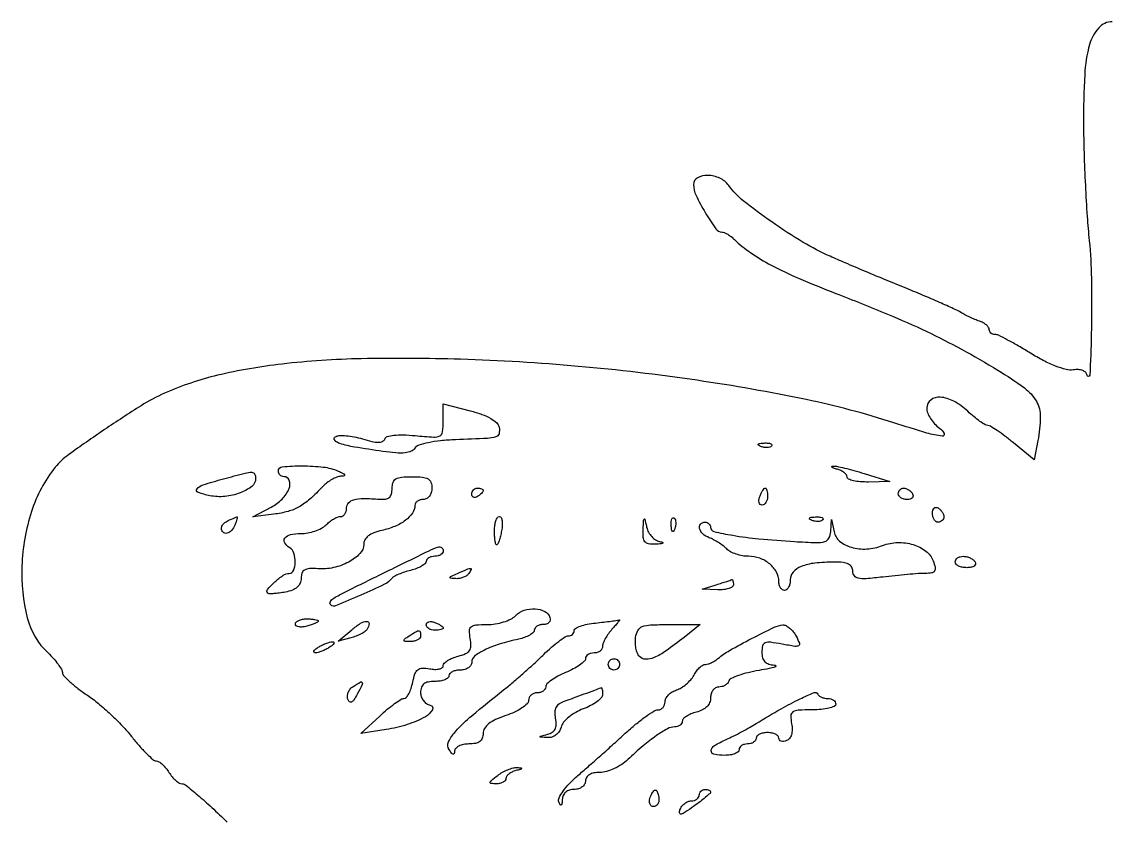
# Model space of a CAD drawing. Extents: x 0 to 371, y 0 to 299.
# Drawn here: x -0.1 to 191.1, y 104.6 to 245 of the extents above; entities that cross this region are included whole.
import ezdxf

# ---------------------------------------------------------------- set-up
doc = ezdxf.new("R2010")
doc.units = 0

msp = doc.modelspace()

# ---------------------------------------------------------------- linework, layer by layer
msp.add_lwpolyline([(191.62132, 245, 0.214902), (189.226566, 243.920888, 0.113015), (187.633089, 240.997049, 0.055672), (186.763451, 235.698911, 0.01425), (186.563667, 227, 0.006364), (186.65609, 221.940118, 0.004438), (186.883679, 216.234375, 0.004477), (187.199568, 210.765308, 0.009254), (187.563667, 206.5, -0.022741), (187.949533, 199.876329, -0.007194), (187.93298, 189.969739, -0.011918), (187.648275, 182.836843, -0.903861), (187.18338, 182.819551, 0.156729), (186.943286, 183.317836, 0.10887), (186.421563, 183.670166, 0.082695), (185.663224, 183.833441, 0.051022), (184.75, 183.783255, -0.104137), (183.515706, 183.84585, -0.028361), (181.649003, 184.453914, -0.026304), (179.484918, 185.431275, -0.02021), (177.230583, 186.713704, 0.007748), (175.140696, 187.97252, 0.010641), (173.22101, 189.03465, 0.007596), (171.595559, 189.858051, 0.113913), (170.980583, 190, -0.088876), (170.606193, 190.067078, -0.094963), (170.288046, 190.25949, -0.099927), (170.075205, 190.546367, -0.110223), (170, 190.883369, 0.159687), (169.875191, 191.264197, 0.059674), (169.485937, 191.679855, 0.051373), (168.91962, 192.064248, 0.042458), (168.25, 192.354336, -0.0178), (167.471028, 192.647134, -0.010894), (166.573437, 193.044664, -0.010916), (165.700681, 193.477657, -0.019037), (165, 193.879249, 0.032459), (164.020135, 194.406456, 0.00324), (161.590625, 195.497939, 0.004065), (158.673225, 196.757717, 0.003219), (155.5, 198.073453, -0.001646), (152.0347, 199.49753, -0.00124), (148.234375, 201.084982, -0.001253), (144.669137, 202.595156, -0.002894), (142, 203.751963, -0.03175), (137.263785, 206.207054, -0.017019), (131.737155, 209.794416, -0.015668), (126.737785, 213.525334, -0.068264), (124.193296, 216.191599, 0.128555), (122.622442, 217.486424, 0.101644), (120.471443, 217.992499, 0.134606), (118.702373, 217.561221, 0.272475), (118, 216.368034, 0.112234), (118.430206, 214.475608, 0.023108), (120.060942, 211.442232, 0.018095), (121.930678, 208.56125, 0.244437), (123.010131, 208, -0.102319), (123.424995, 207.914205, -0.031607), (123.996503, 207.623144, -0.030137), (124.610432, 207.208074, -0.028973), (125.178571, 206.717087, 0.042968), (128.00858, 204.406361, 0.027444), (131.644827, 202.207027, 0.020928), (136.454492, 199.900023, 0.009179), (143, 197.232103, -0.005933), (152.075743, 193.601397, -0.012498), (159.011987, 190.525433, -0.014446), (165.112351, 187.416761, -0.011567), (171.5, 183.731282, -0.021253), (176.182834, 180.60301, -0.106149), (178.271891, 178.25851, -0.134172), (178.96335, 175.545891, -0.042096), (178.535643, 171.338303), (177.897853, 167.93859), (174.221083, 170.969295, 0.010103), (172.753277, 172.130185, 0.013872), (171.384722, 173.10973, 0.010542), (170.217903, 173.861573, 0.138707), (169.728512, 174, -0.139564), (169.267874, 174.131131, -0.015993), (168.360363, 174.734375, -0.018305), (167.308702, 175.542592, -0.013955), (166.216574, 176.5, 0.061629), (163.766927, 178.265768, 0.106519), (161.370144, 178.978981, 0.185085), (159.702976, 178.483221, 0.233017), (159, 177.056704, 0.093028), (159.160925, 176.19926, 0.048718), (159.652861, 175.226969, 0.04614), (160.372257, 174.296151, 0.052447), (161.222506, 173.556704, -0.127908), (162.052275, 172.582193, -0.591663), (161.72433, 172.120508, -0.043909), (159.017917, 172.67792, -0.005306), (153.204308, 174.485791, 0.026871), (137.805892, 178.555321, 0.014815), (118.62529, 181.946953, 0.014112), (97.733334, 184.406051, 0.014661), (77, 185.643748, 0.012358), (59.575683, 185.741177, 0.023753), (45.641999, 184.811539, 0.029514), (34.319186, 182.831413, 0.046828), (25, 179.683782, 0.035402), (20.866775, 177.478699, 0.008736), (14.424228, 173.273072, 0.006886), (8.122136, 168.872383, 0.067431), (5.770845, 166.646491, 0.092293), (1.602295, 158.907186, 0.067865), (-0.092714, 149.291208, 0.071674), (0.859054, 140.185557, 0.143309), (4.498479, 134.001429, -0.020594), (5.45777, 133.02281, -0.024843), (6.271636, 132.025718, -0.02468), (6.862089, 131.135293, -0.129658), (7.021984, 130.575686, 0.186116), (7.256451, 130.002769, 0.018785), (8.32689, 128.950677, 0.021529), (9.750451, 127.760997, 0.015506), (11.433346, 126.554279, -0.025191), (13.356332, 125.118229, -0.014769), (15.514069, 123.220602, -0.01475), (17.565131, 121.19002, -0.024234), (19.161362, 119.342135, 0.013241), (20.513763, 117.705136, 0.018377), (21.815802, 116.317854, 0.015056), (22.950435, 115.260358, 0.172334), (23.509453, 115.037856, -0.134851), (23.982458, 114.888648, -0.040132), (24.589279, 114.42362, -0.037046), (25.215525, 113.768207, -0.032596), (25.767927, 113, 0.034879), (26.323603, 112.234628, 0.039491), (26.959504, 111.5875, 0.043231), (27.579705, 111.136441, 0.136436), (28.070416, 111, -0.171976), (28.727374, 110.767152, -0.006042), (30.833391, 109.017187, -0.010596), (33.286905, 106.836492, -0.007145), (35.996949, 104.25, 0.002473)], format="xyb")
for points in [[(83.822156, 173.684952, -0.108232), (83.793465, 172.554361, -0.26946), (83.239882, 171.980498, -0.057697), (81.743776, 171.736448, -0.002235), (76.140172, 171.501174, 0.01571), (73.502936, 171.319159, 0.026697), (71.318328, 170.980703, 0.02864), (69.67718, 170.536466, 0.175676), (69.000734, 170.001188, -0.160083), (68.360074, 169.461841, -0.070967), (67.274024, 169.195397, -0.045066), (65.668779, 169.181249, -0.01554), (63.360562, 169.44164, -0.005619), (58.376967, 170.218566, -0.033038), (55.802287, 170.826686, -0.141088), (54.917685, 171.404127, -0.46146), (55.010264, 172.006343, -0.126429), (55.704003, 172.222503, -0.031161), (56.906895, 172.208339, -0.029905), (58.326288, 172.017184, -0.026037), (59.781346, 171.652271, 0.017043), (61.4604, 171.198946, 0.05593), (62.599522, 171.064048, 0.10328), (63.325818, 171.211048, 0.214061), (63.709396, 171.628188, -0.246057), (64.148007, 172.050542, -0.043219), (65.308088, 172.282812, -0.034697), (66.948159, 172.351495, -0.017072), (69.033335, 172.222775, 0.008178), (72.313929, 171.961623, 0.13502), (73.378803, 172.183404, 0.246267), (73.876508, 172.889301, 0.032811), (74, 174.769161), (74, 177.79278), (78.748832, 176.581342, -0.023201), (80.784006, 175.960322, -0.044076), (82.33906, 175.245905, -0.057939), (83.384, 174.476798, -0.158891)], [(131.729167, 170.395833, -0.126455), (131.402231, 170.202593, -0.060344), (130.916927, 170.123424, -0.05415), (130.359369, 170.160852, -0.051402), (129.8125, 170.316886, -0.054073), (129.395823, 170.538436, -0.470617), (129.37858, 170.720685, -0.168741), (129.670344, 170.862007, -0.018894), (130.416667, 170.921053, -0.028489), (131.112848, 170.910055, -0.077125), (131.592839, 170.799335, -0.208169), (131.77538, 170.614691, -0.296942)], [(55.5, 166, -0.013311), (56.386712, 165.590674, -0.16182), (56.649378, 165.330851, -0.490569), (56.562927, 165.148247, -0.042653), (55.972241, 165.070285, 0.082497), (55.269169, 164.919994, 0.036197), (54.408024, 164.506584, 0.034561), (53.537427, 163.924887, 0.039047), (52.792611, 163.25, -0.021109), (50.518976, 161.036381, -0.05388), (48.652395, 159.697724, -0.061913), (46.704234, 158.895026, -0.036008), (44.219627, 158.403827), (40.5, 157.943253), (43.75, 159.653053, 0.077972), (45.653806, 161.070316, 0.094512), (46.884188, 162.920818, 0.186196), (46.927062, 164.34322, 0.318331), (46, 165, -0.099038), (45.618362, 165.076342, -0.097945), (45.29375, 165.29375, -0.097945), (45.076342, 165.618362, -0.099038), (45, 166, -0.389467), (45.693353, 166.755112, -0.021309), (49.197532, 166.904522, -0.028691), (52.902783, 166.691734, -0.07291)], [(148, 165.551715), (152.5, 164.133791), (148.75, 164.066896, -0.023322), (147.312796, 164.108297, -0.037504), (146.101562, 164.291862, -0.043724), (145.235016, 164.572092, -0.301309), (145, 164.926676, 0.159836), (144.872626, 165.31495, 0.067019), (144.485938, 165.715479, 0.05682), (143.919531, 166.067143, 0.046657), (143.25, 166.310674, -0.01653), (142.631965, 166.494208, -0.07968), (142.307812, 166.663275, -0.482385), (142.30389, 166.785386, -0.152033), (142.5, 166.868818, -0.075953), (143.118093, 166.837185, -0.008075), (144.528125, 166.523508, -0.009813), (146.203642, 166.087327, -0.007737)], [(41, 164.660515, -0.232339), (40.324696, 163.285688, -0.075031), (38.286126, 162.151114, -0.064847), (35.600841, 161.526429, -0.074249), (32.97071, 161.655858, -0.035851), (30.88601, 162.230723, -0.515158), (30.706575, 162.857897, -0.150028), (31.750078, 163.572129, -0.009683), (35.326037, 164.612096, -0.002656), (39.188591, 165.632743, -0.061199), (40.317945, 165.781287, -0.289203), (40.812146, 165.475214, -0.113798)], [(72, 163, -0.072314), (71.888136, 162.230589, -0.08892), (71.5625, 161.583333, -0.10214), (71.075754, 161.153209, -0.130775), (70.5, 161, 0.069717), (69.926711, 160.919674, 0.085667), (69.440625, 160.685268, 0.100075), (69.115627, 160.337148, 0.138775), (69, 159.928571, -0.154229), (68.582166, 158.6062, -0.078104), (67.356667, 157.337254, -0.06306), (65.493758, 156.268228, -0.044732), (63.193351, 155.542467, 0.036086), (61.799991, 155.12918, 0.073764), (60.805893, 154.576058, 0.100516), (60.211324, 153.891868, 0.129484), (60, 153.089524, -0.196121), (59.337352, 151.465117, -0.077278), (57.366323, 149.991781, -0.067421), (54.689194, 149.005412, -0.073739), (51.928477, 148.808627, 0.028856), (50.453186, 148.835709, 0.12071), (49.606095, 148.592494, 0.18088), (49.155128, 148.049475, 0.083987), (49, 147.132462, -0.101941), (48.821837, 146.267684, -0.110758), (48.318491, 145.572926, -0.08869), (47.464108, 145.053452, -0.044927), (46.25, 144.704882, -0.014207), (45.169685, 144.529017, -0.020095), (44.199405, 144.438737, -0.01671), (43.410649, 144.423608, -0.193455), (43.130952, 144.540686, -0.392406), (43.102773, 145.176468, -0.032109), (44.364339, 146.483271, -0.034524), (45.862674, 147.669829, -0.151333), (46.928571, 148, 0.305738), (47.684713, 148.510038, 0.092279), (47.974325, 149.939404, 0.079944), (47.742154, 151.544188, 0.180419), (47, 152.5, -0.11296), (46.112368, 153.37554, -0.316023), (46.149532, 154.20284, -0.178955), (47.125589, 154.814181, -0.051395), (48.928571, 155, 0.044799), (50.159904, 155.110548, 0.036893), (51.4375, 155.440625, 0.03831), (52.57226, 155.924632, 0.076562), (53.357143, 156.5, -0.032161), (54.010186, 157.074034, -0.032192), (54.73125, 157.559375, -0.03396), (55.413868, 157.89773, -0.098387), (55.928571, 158, 0.138775), (56.337148, 158.115627, 0.100075), (56.685268, 158.440625, 0.085667), (56.919674, 158.926711, 0.069717), (57, 159.5, -0.187749), (57.351742, 160.403715, -0.142682), (58.268844, 160.959696, -0.068752), (59.955543, 161.170363, -0.01695), (62.75, 161.039125, 0.051019), (63.822052, 161.061773, 0.144853), (64.500461, 161.357256, 0.156622), (64.877425, 161.956395, 0.062802), (65, 162.928434, -0.080681), (65.170946, 163.980928, -0.180509), (65.672386, 164.602031, -0.111799), (66.651703, 164.917625, -0.022273), (68.5, 165, -0.022514), (70.32428, 164.917816, -0.10769), (71.3125, 164.607143, -0.177212), (71.822713, 164.002462, -0.087745)], [(81, 162.559017, -0.151918), (80.934461, 162.34829, -0.038439), (80.70625, 162.066025, -0.035638), (80.382774, 161.768994, -0.029505), (80, 161.5, -0.082592), (79.6179, 161.343488, -0.161196), (79.29375, 161.3746, -0.182303), (79.078288, 161.586039, -0.108972), (79, 161.940983, -0.093332), (79.076123, 162.345238, -0.09642), (79.29375, 162.688914, -0.099167), (79.618444, 162.918938, -0.105053), (80, 163, -0.042167), (80.382849, 162.967655, -0.061769), (80.70625, 162.870461, -0.081139), (80.92554, 162.727648, -0.210953)], [(131, 161.5, -0.062722), (130.92777, 160.926468, -0.08088), (130.715469, 160.440625, -0.098158), (130.400789, 160.115494, -0.152681), (130.031385, 160, -0.184534), (129.710807, 160.122486, -0.147206), (129.516384, 160.440625, -0.100118), (129.488865, 160.925634, -0.055937), (129.638374, 161.5, -0.02136), (129.887494, 162.074558, -0.030395), (130.160341, 162.559375, -0.030693), (130.420671, 162.912889, -0.222225), (130.606989, 163, -0.289661), (130.758929, 162.903916, -0.046727), (130.884553, 162.559375, -0.039339), (130.971531, 162.074824, -0.024748)], [(156.5, 162, -0.139169), (156.607943, 161.620352, -0.191142), (156.478525, 161.29375, -0.138808), (156.110654, 161.073267, -0.066118), (155.559017, 161, -0.062283), (154.962904, 161.074545, -0.080552), (154.457961, 161.29375, -0.097988), (154.120018, 161.618621, -0.153634), (154, 162, -0.092995), (154.071618, 162.381732, -0.096318), (154.276414, 162.70625, -0.099231), (154.581949, 162.923444, -0.105429), (154.940983, 163, -0.089642), (155.346558, 162.926698, -0.053229), (155.7871, 162.70625, -0.051032), (156.193797, 162.382515, -0.06081)], [(162, 157.940983, -0.105429), (161.923444, 157.581949, -0.099231), (161.70625, 157.276414, -0.096318), (161.381732, 157.071618, -0.092995), (161, 157, -0.153634), (160.618621, 157.120018, -0.097988), (160.29375, 157.457961, -0.080552), (160.074545, 157.962904, -0.062283), (160, 158.559017, -0.066118), (160.073267, 159.110654, -0.138808), (160.29375, 159.478525, -0.191142), (160.620352, 159.607943, -0.139169), (161, 159.5, -0.06081), (161.382515, 159.193797, -0.051032), (161.70625, 158.7871, -0.053229), (161.926698, 158.346558, -0.089642)], [(37.361626, 156.5, -0.092347), (36.76761, 155.532394, -0.149572), (35.945632, 155.04068, -0.260879), (35.291103, 155.220575, -0.200678), (35, 155.916667, -0.143037), (35.156758, 156.45342, -0.092057), (35.602641, 156.930234, -0.055282), (36.409567, 157.397473, -0.016966), (37.718615, 157.921053, -0.573397), (37.774496, 157.874488, -0.020241), (37.703929, 157.536184, -0.019781), (37.567041, 157.070123, -0.010294)], [(84.244751, 155.5, -0.013875), (84.033865, 154.5418, -0.021857), (83.7946, 153.734375, -0.017542), (83.556361, 153.114399, -0.300822), (83.383423, 153, -0.347462), (83.232649, 153.119163, -0.020244), (83.11263, 153.734375, -0.023639), (83.027631, 154.541581, -0.014412), (83, 155.5, -0.032714), (83.062724, 156.457653, -0.050289), (83.253015, 157.265625, -0.064968), (83.530586, 157.823693, -0.249889), (83.861328, 158, -0.285831), (84.156008, 157.816555, -0.076393), (84.329256, 157.265625, -0.053628), (84.365641, 156.458177, -0.031701)], [(111.811494, 153.677483, -0.017027), (112.542458, 153.457757, -0.55613), (112.577189, 153.309201, -0.177945), (112.311748, 153.18644, -0.007367), (111.25, 153.116001, -0.053502), (110.094649, 153.180065, -0.18513), (109.458915, 153.551195, -0.150464), (109.157341, 154.311567, -0.032105), (109.136182, 155.75, -0.002593), (109.22213, 157.320643, -0.183405), (109.327671, 157.555317, -0.594049), (109.450354, 157.519151, -0.005027), (109.697676, 156.311481, 0.064119), (109.986015, 155.441416, 0.057112), (110.494052, 154.63498, 0.060353), (111.133979, 154.009519, 0.099187)], [(114.683114, 155.8125, -0.054073), (114.461564, 155.395823, -0.470617), (114.279315, 155.37858, -0.168741), (114.137993, 155.670344, -0.018894), (114.078947, 156.416667, -0.028489), (114.089945, 157.112848, -0.077125), (114.200665, 157.592839, -0.208169), (114.385309, 157.77538, -0.296942), (114.604167, 157.729167, -0.126455), (114.797407, 157.402231, -0.060344), (114.876576, 156.916927, -0.05415), (114.839148, 156.359369, -0.051402)], [(121, 156.105035, 0.347077), (121.583444, 155.365774, 0.016589), (124.881673, 154.692554, 0.018764), (129.492596, 154.086676, 0.007818), (135.75, 153.600796, 0.00694), (139.556139, 153.418043, 0.075755), (141.074542, 153.5967, 0.207989), (141.809458, 154.189145, 0.105068), (142.136182, 155.356845), (142.272364, 157.5), (142.697073, 155.316081, 0.175043), (143.684501, 153.663742, 0.102716), (145.750729, 152.585784, 0.085068), (148.456567, 152.296745, 0.075144), (151.230957, 152.89771, -0.084231), (153.887421, 153.423096, -0.080526), (156.612726, 153.057053, -0.088985), (158.852076, 151.914687, -0.142773), (160.120182, 150.204154, -0.031235), (160.478306, 149.012167, -0.201223), (160.375558, 148.405337, -0.217224), (159.87848, 148.080999, -0.036617), (158.717776, 147.991308, 0.016204), (157.527552, 147.948054, 0.004167), (155.609284, 147.799931, 0.004238), (153.422634, 147.594055, 0.004298), (151.25, 147.352017, -0.009384), (148.350116, 147.058791, -0.068061), (146.954482, 147.134098, -0.185176), (146.269171, 147.559965, -0.163578), (146, 148.360709, 0.131553), (145.799308, 149.110288, 0.146991), (145.256441, 149.621827, 0.089493), (144.28169, 149.907716, 0.027753), (142.75, 149.986345, 0.025905), (139.312985, 149.793674, 0.068366), (136.926349, 149.198692, 0.113505), (135.516829, 148.220084, 0.18659), (135, 146.883369, -0.051125), (134.926121, 146.162728, -0.071066), (134.70625, 145.55324, -0.091136), (134.381701, 145.143487, -0.181749), (134, 145, -0.154765), (133.618614, 145.120948, -0.09778), (133.29375, 145.461607, -0.080164), (133.074515, 145.97055, -0.061768), (133, 146.571429, 0.126076), (132.578269, 148.217368, 0.09487), (131.38293, 149.663222, 0.087359), (129.635532, 150.655646, 0.085769), (127.642857, 151, -0.045535), (126.588713, 151.0962, -0.036839), (125.489062, 151.383624, -0.038144), (124.50743, 151.805091, -0.074564), (123.821429, 152.305954, 0.032699), (123.188695, 152.854372, 0.019697), (122.374107, 153.422941, 0.019688), (121.516174, 153.926324, 0.032327), (120.75, 154.274569, -0.092555), (119.635915, 154.952364, -0.143755), (119.048134, 155.902311, -0.257126), (119.229193, 156.659176, -0.211219), (120, 157, -0.08827), (120.381814, 156.932065, -0.094746), (120.70625, 156.737104, -0.100015), (120.923287, 156.446454, -0.110962)], [(140.729167, 157.395833, -0.126455), (140.402231, 157.202593, -0.060344), (139.916927, 157.123424, -0.05415), (139.359369, 157.160852, -0.051402), (138.8125, 157.316886, -0.054073), (138.395823, 157.538436, -0.470617), (138.37858, 157.720685, -0.168741), (138.670344, 157.862007, -0.018894), (139.416667, 157.921053, -0.028489), (140.112848, 157.910055, -0.077125), (140.592839, 157.799335, -0.208169), (140.77538, 157.614691, -0.296942)], [(74, 152, -0.148195), (73.884432, 151.618646, -0.098894), (73.559375, 151.29375, -0.082425), (73.073457, 151.074694, -0.064853), (72.5, 151, 0.057513), (71.926281, 150.933788, 0.076772), (71.440625, 150.738095, 0.095693), (71.115149, 150.448521, 0.16469), (71, 150.108408, -0.219064), (70.820897, 149.719234, -0.046356), (70.19513, 149.276712, -0.040512), (69.309317, 148.857636, -0.028761), (68.260017, 148.529124, 0.017081), (67.173608, 148.216647, 0.020423), (66.175086, 147.846419, 0.019621), (65.369371, 147.471877, 0.112038), (65.010017, 147.170716, -0.118367), (63.671237, 146.076912, -0.009392), (59.477639, 144.150537, -0.00566), (55.066349, 142.282833, -0.302388), (54.212416, 142.454251, -0.345184), (54.142151, 143.033846, -0.122505), (54.774581, 143.663105, -0.019961), (56.703272, 144.714684, -0.00077), (64, 148.309113, -0.00061), (71.405731, 151.931886, -0.025045), (73.048804, 152.633663, -0.237739), (73.697481, 152.559895, -0.252881)], [(167.5, 150, -0.202618), (167.558599, 149.621877, -0.181468), (167.33165, 149.29375, -0.104212), (166.804599, 149.071541, -0.047867), (166.059017, 149, -0.0466), (165.270941, 149.073608, -0.066561), (164.604836, 149.29375, -0.086673), (164.155423, 149.618015, -0.195654), (164, 150, -0.142666), (164.111069, 150.38134, -0.09965), (164.423289, 150.70625, -0.08433), (164.890182, 150.925146, -0.067639), (165.440983, 151, -0.061875), (166.038022, 150.925833, -0.051278), (166.640225, 150.70625, -0.053305), (167.157656, 150.382836, -0.08825)], [(78.5, 148, -0.104092), (78.14007, 147.622072, -0.054947), (77.566787, 147.314396, -0.051224), (76.883647, 147.117642, -0.054957), (76.190983, 147.070285, -0.015651), (75.320418, 147.13381, -0.479221), (75.217153, 147.2939, -0.206801), (75.414842, 147.515361, -0.007086), (76.5, 148, -0.002683), (78.328061, 148.773951, -0.099104), (78.769967, 148.862409, -0.550582), (78.876953, 148.693352, -0.02781)], [(125, 146, -0.247444), (124.8017, 145.623838, -0.071149), (124.192188, 145.323031, -0.053647), (123.303399, 145.134337, -0.034573), (122.25, 145.09968), (119.5, 145.19936), (122, 146, 0.000662), (122.976003, 146.313996, 0.000952), (123.839062, 146.594733, 0.000496), (124.569896, 146.834804, 0.015258), (124.75, 146.90032, -0.370704), (124.845932, 146.867397, -0.064928), (124.926563, 146.676969, -0.044027), (124.98213, 146.376479, -0.02372)], [(92.755005, 140.25, -0.126361), (92.786812, 139.77423, -0.143072), (92.580637, 139.367188, -0.123476), (92.157, 139.094438, -0.081761), (91.583333, 139, 0.060061), (90.977839, 138.927004, 0.078841), (90.465104, 138.711847, 0.097024), (90.121759, 138.393198, 0.158622), (90, 138.019052, -0.212566), (89.813686, 137.600605, -0.052839), (89.192188, 137.149909, -0.044715), (88.303003, 136.739445, -0.032054), (87.25, 136.437769, 0.020258), (83.825612, 135.543503, 0.040343), (81.221554, 134.513681, 0.053132), (79.509791, 133.432368, 0.2292), (79, 132.37868, -0.143579), (78.845849, 131.852931, -0.099538), (78.4125, 131.404987, -0.084015), (77.764501, 131.103163, -0.067166), (77, 131, 0.048028), (76.234582, 130.926307, 0.068025), (75.5875, 130.70625, 0.088204), (75.151477, 130.381882, 0.191087), (75, 130, -0.226478), (74.817169, 129.617064, -0.074992), (74.265625, 129.29375, -0.057076), (73.457356, 129.073116, -0.038131), (72.5, 129, 0.04502), (71.333479, 128.894753, 0.119728), (70.574393, 128.557332, 0.147373), (70.147335, 127.961102, 0.082416), (70, 127.073324, 0.083609), (70.128103, 126.312596, 0.078281), (70.499333, 125.616447, 0.081352), (71.050639, 125.090033, 0.102786), (71.699857, 124.819286, -0.515122), (72.073796, 124.002207, -0.136341), (70.845265, 122.792585, -0.049133), (67.66234, 121.415066, -0.037797), (63.978164, 120.53416), (59.5, 119.815429), (62.811718, 122.907715, -0.013433), (64.150381, 124.091995, -0.017802), (65.433583, 125.091641, -0.015265), (66.539103, 125.840998, -0.142239), (67.086718, 126, 0.22137), (67.496088, 126.190584, 0.051341), (67.934087, 126.835254, 0.043557), (68.330495, 127.754529, 0.030677), (68.618684, 128.843419, -0.03262), (69.017733, 130.327861, -0.142841), (69.533903, 131.06389, -0.167998), (70.31341, 131.341873, -0.049678), (71.593684, 131.226842, 0.038845), (72.515598, 131.123871, 0.06448), (73.293145, 131.198119, 0.093804), (73.815329, 131.425725, 0.248083), (74, 131.775015, -0.198778), (74.179155, 132.20785, -0.054634), (74.766031, 132.679296, -0.046265), (75.609396, 133.113159, -0.034205), (76.607765, 133.437691, 0.039768), (77.929816, 133.883739, 0.141753), (78.613681, 134.444169, 0.151495), (78.867533, 135.259194, 0.047566), (78.746437, 136.546099, -0.041797), (78.599339, 137.937355, -0.229141), (78.904701, 138.605451, -0.156472), (79.712925, 138.929346, -0.017683), (81.7101, 139, 0.040048), (83.138322, 139.114578, 0.035486), (84.590742, 139.456257, 0.037215), (85.857333, 139.956848, 0.08385), (86.696074, 140.553217, -0.115991), (88.229567, 141.502823, -0.093648), (90.153912, 141.767627, -0.106456), (91.845537, 141.313782, -0.1971)], [(52, 139.616631, -0.269386), (51.897136, 139.439563, -0.023188), (51.4125, 139.192243, -0.025621), (50.766387, 138.938458, -0.016817), (50, 138.710251, -0.040966), (49.233678, 138.575635, -0.070464), (48.5875, 138.607123, -0.106581), (48.157535, 138.789795, -0.24384), (48, 139.09362, -0.206609), (48.149557, 139.440102, -0.082769), (48.5875, 139.733751, -0.063112), (49.234359, 139.933456, -0.043375), (50, 140, -0.018041), (50.766644, 139.972329, -0.029316), (51.4125, 139.887385, -0.029396), (51.890445, 139.766282, -0.326917)], [(103.654988, 138.171259, 0.028703), (103.021601, 137.385074, 0.029174), (102.486153, 136.535654, 0.030498), (102.111052, 135.745343, 0.095833), (102, 135.171259, -0.127224), (101.884474, 134.724582, -0.100757), (101.559375, 134.344057, -0.089584), (101.073065, 134.088242, -0.07654), (100.5, 134, 0.063941), (99.926511, 133.92636, 0.081773), (99.440625, 133.710192, 0.098597), (99.11554, 133.389664, 0.150086), (99, 133.01342, -0.211046), (98.792339, 132.543353, -0.032084), (97.971875, 131.88707, -0.031279), (96.840498, 131.196538, -0.022423), (95.5, 130.564447, 0.023883), (94.15961, 129.927617, 0.032884), (93.028125, 129.222892, 0.034495), (92.212949, 128.5477, 0.205336), (92, 128.051027, -0.14136), (91.884376, 127.650229, -0.099803), (91.559375, 127.308739, -0.084779), (91.073336, 127.078714, -0.068325), (90.5, 127, 0.088099), (89.927275, 126.898298, 0.094684), (89.440625, 126.606392, 0.100039), (89.115078, 126.171228, 0.111172), (89, 125.66006, -0.205507), (88.74119, 125.056967, -0.043327), (87.825, 124.325942, -0.03875), (86.531689, 123.603541, -0.028298), (85, 123, 0.02616), (83.202369, 122.300527, 0.061385), (81.972866, 121.553452, 0.089072), (81.252172, 120.739161, 0.137564), (81, 119.83994, -0.091306), (80.846761, 119.007785, -0.144013), (80.410315, 118.433994, -0.113911), (79.645734, 118.103844, -0.045225), (78.5, 118, 0.047987), (77.54212, 117.907857, 0.067455), (76.729877, 117.632812, 0.087009), (76.179456, 117.227439, 0.189774), (75.984687, 116.75, -0.065646), (75.919185, 116.296202, -0.407975), (75.734522, 116.190075, -0.168607), (75.44897, 116.380105, -0.021102), (75.018159, 117, -0.257922), (74.934096, 118.392258, -0.073784), (76.184103, 120.251778, -0.033953), (79.004006, 122.952315, -0.00626), (84.589011, 127.5, 0.008171), (86.27557, 128.884062, 0.004956), (88.227359, 130.573438, 0.004964), (90.13141, 132.288738, 0.008717), (91.666826, 133.75, -0.014283), (93.00414, 134.994656, -0.018873), (94.294866, 136.045312, -0.016503), (95.411368, 136.82978, -0.14589), (95.982334, 137, 0.091183), (96.370841, 137.071444, 0.095748), (96.70106, 137.276018, 0.099558), (96.922029, 137.581139, 0.107491), (97, 137.939635, -0.273961), (97.230058, 138.327995, -0.040002), (98.101562, 138.718479, -0.035939), (99.313133, 139.053044, -0.023343), (100.75, 139.271532, 0.003081), (102.216115, 139.434032, 0.004377), (103.517403, 139.597947, 0.002512), (104.611835, 139.751152, 0.062414), (104.904988, 139.831897, -0.727519), (104.952337, 139.776398, -0.023416), (104.704857, 139.413427, -0.015458), (104.262572, 138.862169, -0.007124)], [(60.615719, 138.187238, -0.100281), (60.237935, 137.784523, -0.032247), (59.537364, 137.352138, -0.030688), (58.675717, 136.959953, -0.02995), (57.765584, 136.672525), (55.5, 136.103637), (57.891663, 138.076822, -0.031268), (59.464302, 139.216967, -0.131824), (60.566774, 139.561203, -0.455782), (60.94505, 139.160007, -0.114059)], [(70, 137, -0.17131), (69.865757, 136.619685, -0.095191), (69.485938, 136.298248, -0.075283), (68.919445, 136.083567, -0.055234), (68.25, 136.015313, -0.011938), (67.271084, 136.047261, -0.327416), (67.083458, 136.201904, -0.309569), (67.169589, 136.436556, -0.011213), (68, 137, -0.007234), (69.26282, 137.790433, -0.137048), (69.707705, 137.914708, -0.364836), (69.938046, 137.720828, -0.042895)], [(74, 138.393011, -0.289661), (73.903916, 138.241071, -0.046727), (73.559375, 138.115447, -0.039339), (73.074824, 138.028469, -0.024748), (72.5, 138, -0.062722), (71.926468, 138.07223, -0.08088), (71.440625, 138.284531, -0.098158), (71.115494, 138.599211, -0.152681), (71, 138.968615, -0.184534), (71.122486, 139.289193, -0.147206), (71.440625, 139.483616, -0.100118), (71.925634, 139.511135, -0.055937), (72.5, 139.361626, -0.02136), (73.074558, 139.112506, -0.030395), (73.559375, 138.839659, -0.030693), (73.912889, 138.579329, -0.222225)], [(136.030884, 136.942293, -0.027789), (136.602954, 135.713886, -0.375827), (136.450984, 135.282522, -0.168697), (135.81214, 135.16704, -0.007509), (133.566068, 135.553583, 0.014684), (131.503526, 135.878146, 0.128463), (130.593045, 135.760214, 0.238948), (130.141101, 135.242171, 0.062145), (130, 134.111291, 0.068664), (130.133472, 133.143947, 0.12969), (130.530352, 132.469932, 0.12356), (131.223745, 132.059163, 0.059248), (132.25, 131.882381, -0.287071), (132.456437, 131.737688, -0.433593), (132.375159, 131.554653, -0.033848), (131.303906, 131.261661, -0.008427), (129.516499, 130.931878, 0.018043), (127.582111, 130.536375, 0.025389), (125.894138, 130.035364, 0.023614), (124.589925, 129.504563, 0.206698), (124.183166, 129.049497, -0.10862), (123.94366, 128.648252, -0.070161), (123.519951, 128.30829, -0.065448), (122.984381, 128.078458, -0.068773), (122.416667, 128, 0.132545), (121.876426, 127.854227, 0.100555), (121.416146, 127.444345, 0.087793), (121.106485, 126.831212, 0.073265), (121, 126.108408, -0.102549), (120.827789, 125.277583, -0.09348), (120.336663, 124.552234, -0.080962), (119.545019, 123.977912, -0.055092), (118.5, 123.589356, 0.034719), (117.542915, 123.277157, 0.046776), (116.734375, 122.858059, 0.05533), (116.172385, 122.401511, 0.196992), (116, 121.980948, -0.131239), (115.90009, 121.606863, -0.100623), (115.619121, 121.288153, -0.088235), (115.198821, 121.073775, -0.074047), (114.703391, 121, 0.124603), (113.414529, 120.673743, 0.028197), (111.477136, 119.479953, 0.024563), (109.134702, 117.670481, 0.013613), (106.452066, 115.25, -0.04657), (105.36105, 114.388788, -0.036315), (104.036772, 113.660938, -0.037374), (102.691234, 113.161773, -0.070247), (101.545455, 113, 0.045583), (100.476912, 112.902383, 0.0878), (99.674242, 112.602679, 0.119499), (99.180038, 112.123105, 0.141573), (99, 111.5, -0.130775), (98.846791, 110.924246, -0.10214), (98.416667, 110.4375, -0.08892), (97.769411, 110.111864, -0.072314), (97, 110, 0.074273), (96.180305, 109.877562, 0.10113), (95.525401, 109.521382, 0.108985), (95.095747, 108.960851, 0.098262), (94.921053, 108.25, -0.016131), (94.863706, 107.510002, -0.212354), (94.728589, 107.278381, -0.447509), (94.554271, 107.316876, -0.032842), (94.316261, 107.814374, -0.216467), (94.349085, 108.530739, -0.037947), (95.070017, 109.7119, -0.034958), (96.198878, 111.069266, -0.02439), (97.645209, 112.439509, 0.00293), (99.443205, 114.002153, 0.001485), (101.6894, 115.989412, 0.001475), (103.995959, 118.054545, 0.0022), (105.999556, 119.875134, -0.012821), (107.814122, 121.454919, -0.017105), (109.544686, 122.788321, -0.014391), (111.032245, 123.791898, -0.142127), (111.749556, 124, 0.113813), (112.22655, 124.110001, 0.100306), (112.632682, 124.42083, 0.09389), (112.90521, 124.885562, 0.085997), (113, 125.432612, -0.123001), (113.148648, 126.027723, -0.069981), (113.587812, 126.630959, -0.063032), (114.23594, 127.150677, -0.060738), (115.001061, 127.500337, 0.060444), (115.842915, 127.884466, 0.038339), (116.718084, 128.516491, 0.038134), (117.493835, 129.281346, 0.05627), (118.036245, 130.067725, -0.037444), (118.506286, 130.807142, -0.042948), (119.062407, 131.432394, -0.047776), (119.618616, 131.866326, -0.142719), (120.07739, 132, 0.075641), (120.548948, 132.071749, 0.032683), (121.143389, 132.300487, 0.0314), (121.755783, 132.631432, 0.036138), (122.292206, 133.022935, -0.046856), (124.331863, 134.445683, -0.009616), (128.19688, 136.538116, -0.006953), (132.174389, 138.523955, -0.097323), (133.714816, 138.925702, -0.13814), (134.259383, 138.807661, -0.0551), (134.896273, 138.373723, -0.048972), (135.519665, 137.724042, -0.0439)], [(116.323016, 136.75, -0.013544), (113.165928, 134.376977, -0.05316), (111.044062, 133.186609, -0.1059), (109.553256, 132.893682, -0.210035), (108.479822, 133.387341, -0.090765), (108.124082, 133.974574, -0.042199), (107.87759, 134.834094, -0.039955), (107.765156, 135.806869, -0.044499), (107.815885, 136.75, -0.090313), (108.223518, 137.968581, -0.176692), (108.98423, 138.633188, -0.081972), (110.432439, 138.933879, -0.010286), (113.646276, 139), (119.153451, 139)], [(54, 135, -0.026766), (53.352293, 134.628962, -0.024204), (52.646875, 134.315379, -0.024967), (51.987337, 134.096832, -0.067616), (51.5, 134.030626, -0.190341), (51.267727, 134.122372, -0.335455), (51.234375, 134.315379, -0.102785), (51.485814, 134.625641, -0.027796), (52, 135, -0.026766), (52.647707, 135.371038, -0.024204), (53.353125, 135.684621, -0.024967), (54.012663, 135.903168, -0.067616), (54.5, 135.969374, -0.190341), (54.732273, 135.877628, -0.335455), (54.765625, 135.684621, -0.102785), (54.514186, 135.374359, -0.027796)], [(105, 132, -0.099038), (104.923658, 131.618362, -0.097945), (104.70625, 131.29375, -0.097945), (104.381638, 131.076342, -0.099038), (104, 131, -0.099038), (103.618362, 131.076342, -0.097945), (103.29375, 131.29375, -0.097945), (103.076342, 131.618362, -0.099038), (103, 132, -0.099038), (103.076342, 132.381638, -0.097945), (103.29375, 132.70625, -0.097945), (103.618362, 132.923658, -0.099038), (104, 133, -0.099038), (104.381638, 132.923658, -0.097945), (104.70625, 132.70625, -0.097945), (104.923658, 132.381638, -0.099038)], [(58.867629, 126.752663, -0.021988), (58.28611, 125.772267, -0.125969), (57.843628, 125.367555, -0.32696), (57.492722, 125.417643, -0.119377), (57.210561, 125.868317, -0.101605), (57.140333, 126.45451, -0.076837), (57.292681, 127.086208, -0.0738), (57.638044, 127.665827, -0.080535), (58.128115, 128.100341, -0.009374), (59.463227, 128.911415, -0.421642), (59.745899, 128.832915, -0.247734), (59.7521, 128.449689, -0.005471)], [(102, 126.700888, -0.187569), (101.773431, 126.118177, -0.047272), (101.004222, 125.423313, -0.041634), (99.907885, 124.740587, -0.031704), (98.610118, 124.175979, 0.042214), (97.272283, 123.560227, 0.042708), (96.062417, 122.730566, 0.046317), (95.141689, 121.821497, 0.111312), (94.703737, 120.975091, -0.079584), (94.366013, 120.207753, -0.082726), (93.809027, 119.595934, -0.086162), (93.105385, 119.215812, -0.096862), (92.34362, 119.116001, -0.001805), (91.079926, 119.200094, -0.396426), (91.004914, 119.281279, -0.337827), (91.07912, 119.376789, -0.001632), (92.348919, 119.708376, 0.07948), (93.167787, 120.065052, 0.135279), (93.663717, 120.616487, 0.115124), (93.853862, 121.413166, 0.048522), (93.752222, 122.515833, -0.053443), (93.658886, 123.650153, -0.118211), (93.880768, 124.484182, -0.124137), (94.447083, 125.101477, -0.062216), (95.403304, 125.571858, 0.003194), (96.882602, 126.093934, 0.001492), (98.792613, 126.788215, 0.00139), (100.630214, 127.46819, 0.005553), (101.75, 127.90032, -0.416802), (101.846843, 127.858182, -0.041294), (101.926563, 127.589105, -0.033212), (101.982138, 127.192126, -0.018175)], [(141.583333, 126, -0.068857), (142.1248, 125.925077, -0.085122), (142.583854, 125.70625, -0.099913), (142.890798, 125.381338, -0.140362), (143, 125, -0.299568), (142.744975, 124.612544, -0.042088), (141.790755, 124.29375, -0.036676), (140.461091, 124.072361, -0.022921), (138.883423, 124, 0.012231), (136.393174, 123.939074, 0.136447), (135.459926, 123.629659, 0.249204), (135.103188, 122.962414, 0.047887), (135.235174, 121.5501, -0.045953), (135.336728, 120.506879, -0.073744), (135.210405, 119.623398, -0.093556), (134.872053, 118.966784, -0.136338), (134.351751, 118.581485, -0.062876), (133.83447, 118.454448, -0.109567), (133.397077, 118.499673, -0.151285), (133.10957, 118.705617, -0.163667), (133, 119.031385, 0.196096), (132.849083, 119.401391, 0.086521), (132.4125, 119.715469, 0.06642), (131.765494, 119.92871, 0.046464), (131, 120, 0.048028), (130.234582, 119.926307, 0.068025), (129.5875, 119.70625, 0.088204), (129.151477, 119.381882, 0.191087), (129, 119, -0.148195), (128.884432, 118.618646, -0.098894), (128.559375, 118.29375, -0.082425), (128.073457, 118.074694, -0.064853), (127.5, 118, 0.064853), (126.926543, 117.925306, 0.082425), (126.440625, 117.70625, 0.098894), (126.115568, 117.381354, 0.148195), (126, 117, -0.226478), (125.817169, 116.617064, -0.074992), (125.265625, 116.29375, -0.057076), (124.457356, 116.073116, -0.038131), (123.5, 116, -0.047089), (121.590608, 116.18022, -0.385451), (121.106524, 116.821281, -0.239618), (121.661415, 117.707538, -0.029425), (123.75, 118.800729, 0.009845), (124.984179, 119.386375, 0.005915), (126.426563, 120.127384, 0.005922), (127.844164, 120.898608, 0.010278), (129, 121.576841, -0.007594), (133.377747, 124.177346, -0.018161), (136.720776, 125.93698, -0.015705), (139.215345, 127.041389, -0.409595), (139.833333, 126.785829, 0.127101), (140.064103, 126.484788, 0.06054), (140.484896, 126.230837, 0.054265), (141.016729, 126.058342, 0.051348)], [(86.75, 113.310674, 0.046657), (86.080469, 113.067143, 0.05682), (85.514062, 112.715479, 0.067019), (85.127374, 112.31495, 0.159836), (85, 111.926676, -0.176915), (84.870829, 111.573036, -0.09254), (84.503231, 111.272211, -0.072664), (83.955884, 111.068557, -0.052832), (83.30887, 111, -0.024793), (82.405647, 111.044815, -0.434721), (82.24613, 111.254001, -0.182507), (82.448509, 111.599645, -0.008124), (83.55887, 112.468197, -0.0352), (84.41228, 113.023901, -0.031115), (85.370418, 113.480377, -0.032431), (86.287989, 113.781963, -0.077351), (87, 113.852195, -0.014568), (87.662983, 113.795567, -0.510788), (87.728265, 113.679396, -0.216012), (87.563715, 113.537158, -0.007926)], [(111.604167, 107.270833, -0.198339), (110.941134, 106.995338, -0.274516), (110.399603, 107.315272, -0.160291), (110.239822, 108.176395, -0.105175), (110.582949, 109.134215, -0.024362), (111.012891, 109.759582, -0.233206), (111.294341, 109.899578, -0.286646), (111.536207, 109.749629, -0.033951), (111.787251, 109.138246, -0.052621), (111.903448, 108.610215, -0.052345), (111.907167, 108.068604, -0.057227), (111.805016, 107.594136, -0.115259)], [(121, 109.568094, -0.210423), (120.889836, 109.317916, -0.008256), (120.120874, 108.637068, -0.013414), (119.154064, 107.853068, -0.00894), (118.00723, 107.005148, -0.009769), (116.521669, 105.990481, -0.086872), (115.796787, 105.678529, -0.452692), (115.538194, 105.862011, -0.118024), (115.614219, 106.437054, -0.071364), (115.947576, 107.034566, -0.063665), (116.446996, 107.540885, -0.066843), (117.029642, 107.88353, -0.099861), (117.606989, 108, 0.070083), (118.139376, 108.074991, 0.085896), (118.590803, 108.29375, 0.100138), (118.892621, 108.618662, 0.138107), (119, 109, -0.099038), (119.076342, 109.381638, -0.097945), (119.29375, 109.70625, -0.097945), (119.618362, 109.923658, -0.099038), (120, 110, -0.041271), (120.38287, 109.968343, -0.060754), (120.70625, 109.873128, -0.079869), (120.925798, 109.7333, -0.214265)]]:
    msp.add_lwpolyline(points, format="xyb", close=True)

doc.saveas('drawing.dxf')
